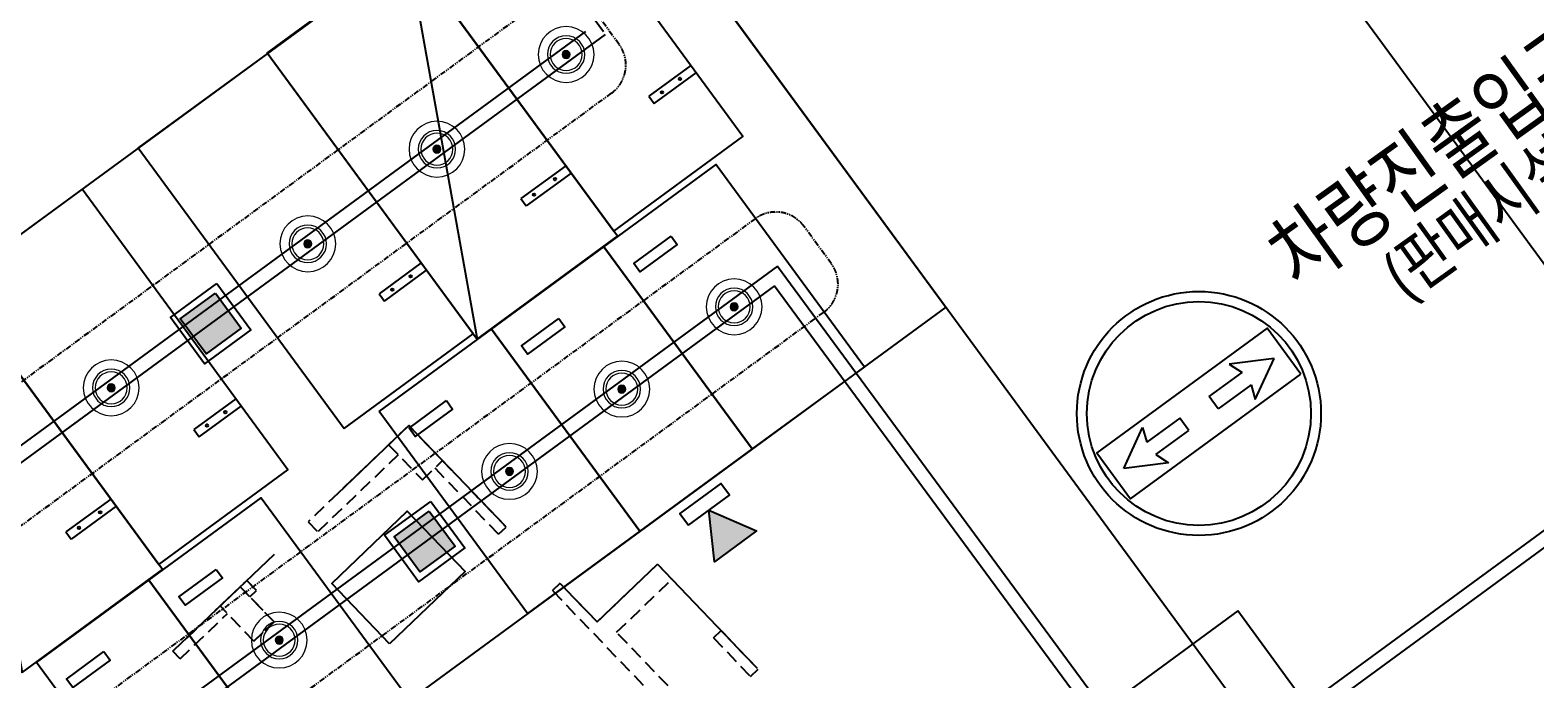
# Model space of a CAD drawing. Header units: millimetres. Extents: x 75184266 to 76346726, y -35850126 to -33679385.
# Drawn here: x 75387949 to 75409558, y -34951022 to -34941699 of the extents above; entities that cross this region are included whole.
import ezdxf

# ---------------------------------------------------------------- set-up
doc = ezdxf.new("R2010")
doc.units = ezdxf.units.MM
doc.header["$LTSCALE"] = 50
doc.header["$MEASUREMENT"] = 0
for name, pattern in [('CONTINOUS', [0]), ('HIDDEN', [0.375, 0.25, -0.125]), ('HIDDEN2', [0.1875, 0.125, -0.0625]), ('XR-지하3층$0$H', [1.3, 0.8, -0.5]), ('단지배치도$0$PHANTOM2', [31.750000000000004, 15.875, -3.175, 3.175, -3.175, 3.175, -3.175])]:
    doc.linetypes.add(name, pattern=pattern)
doc.layers.add('1-주차면센서', color=3, linetype='CONTINUOUS', lineweight=15)
for name, color, linetype in [('2-주차안내등', 2, 'CONTINUOUS'), ('3-SIO', 1, 'CONTINUOUS'), ('DK1', 6, 'CONTINUOUS'), ('PARKING', 7, 'CONTINUOUS'), ('RACEWAY', 4, 'HIDDEN'), ('XR-지하3층$0$0중앙선', 1, 'CONTINUOUS'), ('XR-지하3층$0$A-주차', 9, 'CONTINUOUS'), ('XR-지하3층$0$CON', 2, 'CONTINUOUS'), ('XR-지하3층$0$CONC', 2, 'CONTINUOUS'), ('XR-지하3층$0$일반주차', 8, 'CONTINUOUS'), ('XR-지하3층$0$확장형주차', 8, 'CONTINUOUS'), ('유도관제-RECWAY', 4, 'CONTINOUS')]:
    doc.layers.add(name, color=color, linetype=linetype)
doc.layers.add('DEFPOINT', color=142, linetype='CONTINUOUS', plot=False)
doc.layers.add('건축', color=8, linetype='CONTINUOUS', plot=False)
doc.styles.add('XR-지하3층$0$울릉도m', font='')
doc.styles.get('XR-지하3층$0$울릉도m').set_extended_font_data('Malgun Gothic')

# ---------------------------------------------------------------- blocks, each defined once
blk = doc.blocks.new('XR-지하3층$0$A$C73B52ADF')
at = {"layer": 'XR-지하3층$0$A-주차', "elevation": 1.5171617e-09}
for points in [[(-2037.699036538601, 2465.633505687117), (-37.69903653115035, 2465.633505679667), (-37.69903653860092, -1134.366494312882), (-2037.69903653115, -1134.366494312882)], [(-1166.27766495198, 2020.734899297357), (-1166.277664892375, 1870.734899297357), (-1832.191412292421, 1870.734898999333), (-1832.191412337124, 2020.734898991883)]]:
    blk.add_lwpolyline(points, close=True, dxfattribs=at)
blk = doc.blocks.new('XR-지하3층$0$확장형 주차')
at = {"layer": 'XR-지하3층$0$확장형주차', "color": 7}
for p, q in [((0.0026125609874725, 3964.999964468182), (800.0026358217001, 3965.000250250101)), ((800.0025492608546, 3835.00025024265), (800.0026358217001, 3965.000250250101)), ((0.0025260448455811, 3834.999964468181), (800.0025492608546, 3835.00025024265))]:
    blk.add_line(p, q, dxfattribs=at)
blk.add_lwpolyline([(2499.999999918044, 5099.999999972061), (0, -3.7252903e-08)], dxfattribs=at)
blk.add_lwpolyline([(2500.078474617488, 5090.950575601309), (0.0784746472900224, 5090.950575564056), (0.07847469199350599, -9.049424413591623), (2500.078474691994, -9.049424413591623)], close=True, dxfattribs=at)
for centre in [(237.5025781989098, 3900.000624813139), (612.5025877356528, 3900.000375129283)]:
    blk.add_circle(centre, 17.49999999999998, dxfattribs=at)
blk = doc.blocks.new('XR-지하3층$0$일반형 주차')
at = {"layer": 'XR-지하3층$0$일반주차'}
for p, q in [((750.0025255382062, 3865.002096235752), (0.0025255680084229, 3865.002096235752)), ((0.0025255531072617, 3735.002096235752), (750.0025255531073, 3735.002096228302)), ((750.0025255531073, 3735.002096228302), (750.0025255382062, 3865.002096235752))]:
    blk.add_line(p, q, dxfattribs=at)
blk.add_lwpolyline([(2299.999999940395, 4999.999999992549), (-2.98023224e-08, 4999.999999992549), (-1.49011612e-08, 0), (2299.999999985099, 7.4505806e-09)], close=True, dxfattribs=at)
for centre in [(237.502578869462, 3800.000696554781), (562.5025884062052, 3800.000446856022)]:
    blk.add_circle(centre, 17.49999999999998, dxfattribs=at)
blk = doc.blocks.new('XR-지하3층$0$기둥 0620')
at = {"layer": 'XR-지하3층$0$CON', "ltscale": 0.5}
blk.add_lwpolyline([(-600.0000000149012, 0), (600.0000000149012, 0), (599.9999999701978, 1500.000000074506), (-600.0000000596046, 1500.000000059604)], close=True, dxfattribs=at)
blk = doc.blocks.new('1503-B1F')
at = {"layer": 'DEFPOINT', "linetype": 'HIDDEN2', "ltscale": 30}
for p, q in [((-26212.72006452084, -703.0358826220037), (-27657.08273114264, -2086.443446353078, -9.0794101e-09)), ((-24815.47842514515, -2161.842175863683, -1.58422543e-08), (-26212.72006452084, -703.0358826220037)), ((-26363.25184153021, -1124.153661936521, -1.2269473e-09), (-27518.74197471142, -2230.87971302867, -9.0794101e-09)), ((-24923.80562514067, -2265.597743161023, -1.58422543e-08), (-25836.85461713374, -1312.318383127451, -4.4229644e-09)), ((-27657.08273114264, -2086.443446353078, 1.9733716e-09), (-27518.74197472632, -2230.879713021219, 1.9733716e-09)), ((-24923.80562514067, -2265.59774312377, -1.58422543e-08), (-24815.47842514515, -2161.842175863683, -1.58422543e-08)), ((-22641.54067750275, -2696.720357596874), (-22434.02954292297, -2913.37475758791)), ((-28147.83488374949, -3525.770485177636), (-28632.0275310576, -3020.243551880121)), ((-24040.77018944919, -2970.685269199312, -1.58422543e-08), (-24149.09738942981, -3074.440836466849, -1.58422543e-08)), ((-28436.70741705596, -3802.451997920871), (-28920.90006436408, -3296.925064608455)), ((-21836.8188855499, -3753.75528485328), (-21728.49168550968, -3649.999717563391)), ((-21836.8188855052, -3753.755284786225), (-21728.49168546498, -3649.999717488885)), ((-21836.818885535, -3753.755284830929), (-21728.49168550968, -3649.999717563391)), ((-21728.49168542028, -3649.999717526138), (-21195.87977355719, -4206.079344034195)), ((-21836.8188854456, -3753.755284748971), (-21684.64405335486, -3912.635178156197)), ((-29495.99495042861, -4055.45381963253), (-29599.75051774085, -3947.12661960721)), ((-29495.99495115877, -4055.453820243477), (-29599.750518471, -3947.126620218158))]:
    blk.add_line(p, q, dxfattribs=at)
blk.add_lwpolyline([(-25728.52741721272, -1208.562815919518), (-26212.72006452084, -703.0358826220037), (-26501.59259782732, -979.7173953652382), (-26017.39995051921, -1485.244328662753)], close=True, dxfattribs=at)
for points, elevation in [([(-24923.80562514067, -2265.597743161023), (-24815.47842514515, -2161.842175863683)], -4.01696755e-08), ([(-28434.38839046657, -3038.649260215462), (-28538.14395774901, -2930.322060257197)], -3.7659411e-09), ([(-28434.38839046657, -3038.649260185659), (-28538.14395771921, -2930.322060212493)], -3.7659411e-09), ([(-28399.80320139229, -3074.758326858282), (-28538.14395771921, -2930.322060242295)], -3.7659411e-09), ([(-24149.09738942981, -3074.440836466849), (-24040.7701894939, -2970.685269162059)], -2.43274212e-08)]:
    blk.add_lwpolyline(points, dxfattribs=dict(at, elevation=elevation))
for points in [[(-22641.54067754746, -2696.720357514918), (-23508.15827745199, -3526.764895752073)], [(-29599.75051774085, -3947.126619674266), (-28538.14395771921, -2930.322060212493)], [(-28920.90006436408, -3296.925064608455), (-28632.0275311023, -3020.243551850319), (-28147.83488374949, -3525.770485177636), (-28436.70741705596, -3802.451997920871)], [(-23508.15827745199, -3526.764895752073), (-24040.7701894939, -2970.685269162059)], [(-23228.42900952697, -3674.248917639256), (-22434.02954292297, -2913.37475758791)], [(-28493.68677473068, -3164.67981851101), (-28399.80320137739, -3074.758326850832)], [(-22454.42312388122, -4843.785102963448), (-24149.09738942981, -3074.440836466849)], [(-29495.99495042861, -4055.45381963253), (-28817.14449709654, -3405.252264633775)], [(-28436.70741705596, -3802.451997920871), (-28147.83488374949, -3525.770485177636)], [(-22100.95184506476, -4851.404490917921), (-23228.42900952697, -3674.248917639256)], [(-21836.8188854605, -3753.755284830929), (-21304.20697358251, -4309.834911301732)], [(-29495.99495042861, -4055.45381963253), (-29599.75051771104, -3947.126619681716)], [(-29495.99495044351, -4055.453819617628), (-29599.75051774085, -3947.12661960721)], [(-21304.206973508, -4309.834911227226), (-21195.87977355719, -4206.079344034195)]]:
    blk.add_lwpolyline(points, dxfattribs=at)
at = {"layer": 'XR-지하3층$0$0중앙선', "color": 7, "linetype": 'XR-지하3층$0$H', "ltscale": 50}
blk.add_lwpolyline([(-17125.96504247188, -24912.25920373946), (-19967.57069095969, -19735.93789420277), (-24052.08151680231, -15471.45712736994), (-24449.28125011921, -15851.89420754462), (-28620.25505483151, -11497.14076782018), (-30363.34858502448, -9677.243807792664), (-31874.72134834528, -8099.277594476937), (-30946.71833512187, -7210.438234902917), (-31932.39622429013, -6181.3298349306), (-26212.72006455064, -703.0358825027942), (-23508.15827739239, -3526.764895625413), (-22641.54067750275, -2696.720357529819), (-17204.74895215034, -8373.065637134017), (-18161.63921867311, -9289.57314777374), (-16733.2709094584, -10780.87760289013), (-16671.25046885013, -10721.47455371171), (-16068.28321893513, -10279.11580405384), (-16575.91643613577, -9587.174692533912), (-12141.33005319536, -6333.800503544509), (-10632.94747470319, -8389.83600831777), (-10632.94747470319, -8389.83600831777), (-8922.809707775712, -7135.216616548598)], dxfattribs=at)
at = {"layer": 'XR-지하3층$0$CONC', "extrusion": (0, 0, -1), "zscale": -1, "rotation": 46.23840256638631}
blk.add_blockref('XR-지하3층$0$기둥 0620', (26902.82418648899, -3406.95769789815), dxfattribs=at)
blk = doc.blocks.new('sdvfr')
at = {"layer": 'DK1'}
for p, q in [((-945351.1046591001, 1790458.988524171), (-944567.3662386881, 1790896.029939282)), ((-944567.3662386881, 1790896.029939282), (-944673.8194173286, 1790611.733471357)), ((-941644.7627664926, 1790458.988524171), (-942428.5011869082, 1790896.029939282)), ((-942428.5011869082, 1790896.029939282), (-942322.0480082715, 1790611.733471357)), ((-944567.3662386881, 1790021.947109058), (-945351.1046591001, 1790458.988524171)), ((-943859.9632110121, 1790611.733471357), (-944673.8194173286, 1790611.733471357)), ((-943859.9632110121, 1790306.243576983), (-943859.9632110121, 1790611.733471357)), ((-943135.9042145805, 1790306.243576983), (-943135.9042145805, 1790611.733471357)), ((-943135.9042145805, 1790611.733471357), (-942322.0480082715, 1790611.733471357)), ((-942428.5011869082, 1790021.947109058), (-941644.7627664926, 1790458.988524171)), ((-944673.8194173286, 1790306.243576983), (-943859.9632110121, 1790306.243576983)), ((-944673.8194173286, 1790306.243576983), (-944567.3662386881, 1790021.947109058)), ((-942322.0480082715, 1790306.243576983), (-943135.9042145805, 1790306.243576983)), ((-942322.0480082715, 1790306.243576983), (-942428.5011869082, 1790021.947109058))]:
    blk.add_line(p, q, dxfattribs=at)
blk.add_lwpolyline([(-941397.9337127963, 1789893.603908787), (-941397.9337127963, 1791024.373139556), (-945597.9337127963, 1791024.373139556), (-945597.9337127963, 1789893.603908787)], close=True, dxfattribs=at)
at = {"layer": 'DK1', "color": 2}
for radius in [2428.092339271138, 2228.092339271138]:
    blk.add_circle((-943497.9337127963, 1790458.988524172), radius, dxfattribs=at)
blk = doc.blocks.new('rehw6')
at = {"layer": '3-SIO'}
for points in [[(406937.6038899447, -283999.3242366189), (406937.6038899447, -284825.1286483413), (407763.4083016671, -284825.1286483413), (407763.4083016671, -283999.3242366189)], [(407037.6038899447, -284099.3242366189), (407037.6038899447, -284725.1286483413), (407663.4083016671, -284725.1286483413), (407663.4083016671, -284099.3242366189)]]:
    blk.add_lwpolyline(points, close=True, dxfattribs=at)
for points in [[(407037.6038899447, -284099.3242366189), (407663.4083016671, -284725.1286483413), (407663.4083016671, -284099.3242366189), (407037.6038899447, -284725.1286483413)], [(407663.4083016671, -284099.3242366189), (407037.6038899447, -284725.1286483413), (407663.4083016671, -284725.1286483413), (407037.6038899447, -284099.3242366189)]]:
    blk.add_solid(points, dxfattribs=at)
blk = doc.blocks.new('TIS-주차면센서(확대)')
at = {"layer": '1-주차면센서'}
h = blk.add_hatch(color=256, dxfattribs=at)
edge = h.paths.add_edge_path()
edge.add_arc((0, 0), 43.5, 0, 360)
blk.add_hatch(color=256, dxfattribs=at).paths.add_polyline_path([(43.5, 0, 1), (-43.5, 0, 1)])
for radius in [303.5, 203.5, 173.5, 43.5]:
    blk.add_circle((0, 0), radius, dxfattribs=at)
blk = doc.blocks.new('fh52f')
at = {"layer": '2-주차안내등'}
for points in [[(399980.2178253862, -281537.7986216781), (399332.9215356789, -281164.0819345702), (399332.9215356789, -281911.5153087861)], [(399980.2178253862, -281902.8577160848), (399980.2178253862, -281172.7395272715), (400188.2363685877, -281172.7395272715), (400188.2363685877, -281902.8577160848)]]:
    blk.add_lwpolyline(points, close=True, dxfattribs=at)
blk.add_solid([(399332.9215356789, -281911.5153087861), (399332.9215356789, -281164.0819345702), (399980.2178253862, -281537.7986216781)], dxfattribs=at)

msp = doc.modelspace()

# ---------------------------------------------------------------- linework, layer by layer
at = {"layer": 'PARKING', "color": 241, "linetype": '단지배치도$0$PHANTOM2', "ltscale": 0.1}
for points in [[(75396407.99830906, -34941904.71157721), (75396014.10308246, -34941367.44597527, 0.414213562373095), (75395315.2317141, -34941259.84109401), (75384750.41856998, -34949005.50197475, 0.414213562373095), (75384642.81368871, -34949704.37334312), (75385036.70891531, -34950241.63894507, 0.414213562373095), (75385735.58028369, -34950349.24382633), (75396300.3934278, -34942603.58294559, 0.414213562373095)], [(75399454.4656808, -34945054.27022841), (75399060.5704542, -34944517.00462647, 0.414213562373095), (75398361.69908583, -34944409.3997452), (75387796.88594171, -34952155.06062594, 0.414213562373095), (75387689.28106044, -34952853.93199432), (75388083.17628704, -34953391.19759626, 0.414213562373095), (75388782.04765542, -34953498.80247752), (75399346.86079954, -34945753.14159678, 0.414213562373095)]]:
    msp.add_lwpolyline(points, format="xyb", close=True, dxfattribs=at)
at = {"layer": '건축', "ltscale": 0.5}
for p, q in [((75395953.55298299, -34938663.46290527), (75364823.53169145, -34961486.37806126)), ((75395953.55306838, -34938663.46302176), (75401097.57150613, -34945679.80639361)), ((75401097.57142073, -34945679.80627711), (75369967.55025437, -34968502.72134138)), ((75405291.31795923, -34950044.94189479), (75389887.62179248, -34961338.13207318)), ((75426459.81973806, -34978918.37593638), (75405291.31796643, -34950044.94188951))]:
    msp.add_line(p, q, dxfattribs=at)
msp.add_lwpolyline([(75414201.70284042, -34962198.5374896), (75414116.73915994, -34962260.82844597), (75408974.84821329, -34955247.30636401), (75408934.55257323, -34955276.90810228), (75407426.16999471, -34953220.87259752), (75406907.01171598, -34953601.74603152), (75367809.32496136, -34900273.24446505), (75367729.18916632, -34900331.7730161), (75339172.03395304, -34861380.3561176), (75346590.99772152, -34855941.15732252), (75357179.54969504, -34870383.74094733), (75362824.88344225, -34866244.87553786), (75366426.7267658, -34871157.72136726), (75361023.33552663, -34875119.20709958), (75360700.74502687, -34875355.71369454), (75389495.42294836, -34914631.10705206), (75388124.41332413, -34915636.26008002), (75435545.14716004, -34980317.2396619), (75435625.7952443, -34980258.11267424), (75435861.1406347, -34980579.1193013), (75430538.39692113, -34984481.47845776), (75414201.70247303, -34962198.53775895)], dxfattribs=at)
at = {"layer": '유도관제-RECWAY', "color": 201, "ltscale": 0.5}
for p, q in [((75389470.2643539, -34932567.10680601), (75396183.61438207, -34941719.0197567)), ((75395926.56684087, -34941720.65542199), (75367310.50156821, -34962700.99163724)), ((75396206.3710198, -34941763.50700135), (75367590.30574712, -34962743.84321656)), ((75398684.06844541, -34945093.24267832), (75370047.201732, -34966088.82981002)), ((75398684.06844541, -34945093.24267832), (75404472.58224018, -34952962.35673101)), ((75398641.28453761, -34945372.60498879), (75370004.41782416, -34966368.19212046)), ((75398641.28453761, -34945372.60498879), (75404192.77806127, -34952919.50515167)), ((75395459.06867817, -34959322.76700889, -26.25157083649121), (75411301.83788517, -34947707.38168679, -26.25157083649121)), ((75395738.87285708, -34959365.61858823, -26.25157083649121), (75411259.0523643, -34947986.74517987, -26.25157083649121))]:
    msp.add_line(p, q, dxfattribs=at)

# ---------------------------------------------------------------- block references
at = {"layer": '2-주차안내등', "xscale": -1, "rotation": 306.267704469102}
msp.add_blockref('fh52f', (75861302.6887177, -35104538.2732782), dxfattribs=at)
at = {"layer": 'PARKING', "xscale": -1.320000000298023, "yscale": 1.320000000298023, "zscale": 1.319999999948777, "rotation": 90}
for p in [(75395646.54664057, -34942050.04704297), (75393791.65120733, -34943409.95988268), (75391936.75590122, -34944769.87289579), (75398059.48525313, -34945675.22689258), (75389114.08901848, -34946839.30558849), (75396446.5299189, -34946857.79147266), (75394833.59181537, -34948040.34341976), (75391527.02763101, -34950464.48543809)]:
    msp.add_blockref('TIS-주차면센서(확대)', p, dxfattribs=at)
at = {"layer": 'PARKING', "xscale": -1}
for p, rotation in [((75550898.2745904, -34475691.15657), 36.24693370066723), ((75553968.76475525, -34478823.34156044), 36.24693370066427)]:
    msp.add_blockref('rehw6', p, dxfattribs=dict(at, rotation=rotation))
at = {"layer": 'RACEWAY', "xscale": 0.7218862546760804, "yscale": 0.7218862546760804, "zscale": 0.7218862445435519, "rotation": 36.24693334040997}
msp.add_blockref('sdvfr', (76718239.91216908, -35586874.32990056), dxfattribs=at)
at = {"layer": '건축'}
for name, p, rotation in [('XR-지하3층$0$일반형 주차', (75395228.69072264, -34939194.89473701), 216.2469348949301), ('XR-지하3층$0$확장형 주차', (75393373.79527383, -34940554.80755556), 216.2469348949301), ('XR-지하3층$0$일반형 주차', (75391357.60468861, -34942032.97382628), 216.2469348949301), ('XR-지하3층$0$A$C73B52ADF', (75399289.93634945, -34945598.49857061, -1.5171617e-09), 36.24761539545744), ('XR-지하3층$0$일반형 주차', (75388696.23310053, -34943984.15328252), 216.2469348949301), ('XR-지하3층$0$A$C73B52ADF', (75397676.98101522, -34946781.06315068, -1.5171617e-09), 36.24761539545744), ('XR-지하3층$0$확장형 주차', (75386841.33765174, -34945344.06610108), 216.2469348949301), ('XR-지하3층$0$A$C73B52ADF', (75396064.0429117, -34947963.61509778, -1.5171617e-09), 36.24761539545744), ('XR-지하3층$0$A$C73B52ADF', (75392757.47872734, -34950387.75711611, -1.5171617e-09), 36.24761539545744), ('XR-지하3층$0$A$C73B52ADF', (75391144.52339312, -34951570.32169619, -1.5171617e-09), 36.24761539545744)]:
    msp.add_blockref(name, p, dxfattribs=dict(at, rotation=rotation))
for p in [(75419599.71492594, -34946677.40044201), (75419599.71492596, -34946677.40044201)]:
    msp.add_blockref('1503-B1F', p, dxfattribs=at)

# ---------------------------------------------------------------- texts
at = {"layer": '건축', "style": 'XR-지하3층$0$울릉도m', "width": 0.8}
for s, height, p in [('차량진출입구', 900, (75406152.1458233, -34945434.38457021)), ('(판매시설)', 719.9999999999999, (75407722.73454612, -34945584.66430224))]:
    msp.add_text(s, height=height, rotation=35.63823447308876, dxfattribs=at).set_placement(p)

doc.saveas('drawing.dxf')
